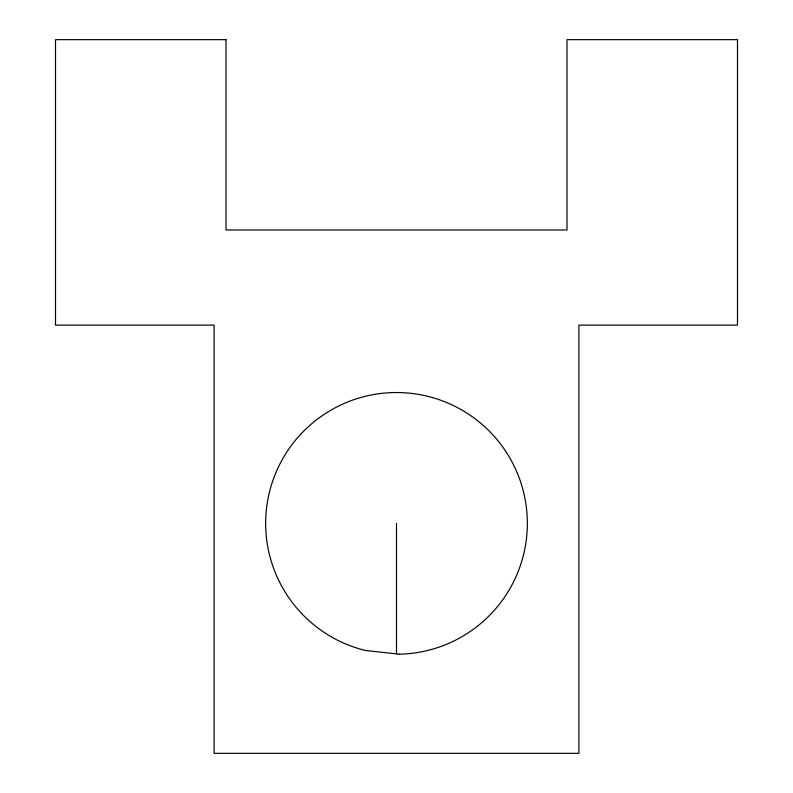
<?xml version="1.0" encoding="UTF-8"?>
<svg xmlns="http://www.w3.org/2000/svg" width="793" height="793" viewBox="0 0 793 793"><rect width="100%" height="100%" fill="white"/><g stroke="black" fill="none" stroke-linecap="round" stroke-linejoin="round"><path stroke-width="1.19" d="M396.5 523.38L396.5 653.878M226.005 39.65L55.51 39.65L55.51 325.13L214.11 325.13L214.11 753.35L578.89 753.35L578.89 325.13L737.49 325.13L737.49 39.65L566.995 39.65L566.995 229.97L226.005 229.97L226.005 39.65M399.365 654.195L365.414 650.478A130.845 130.845 0 0 1 294.451 441.493A130.845 130.845 0 0 1 513.844 465.491A130.845 130.845 0 0 1 399.365 654.195"/></g></svg>
